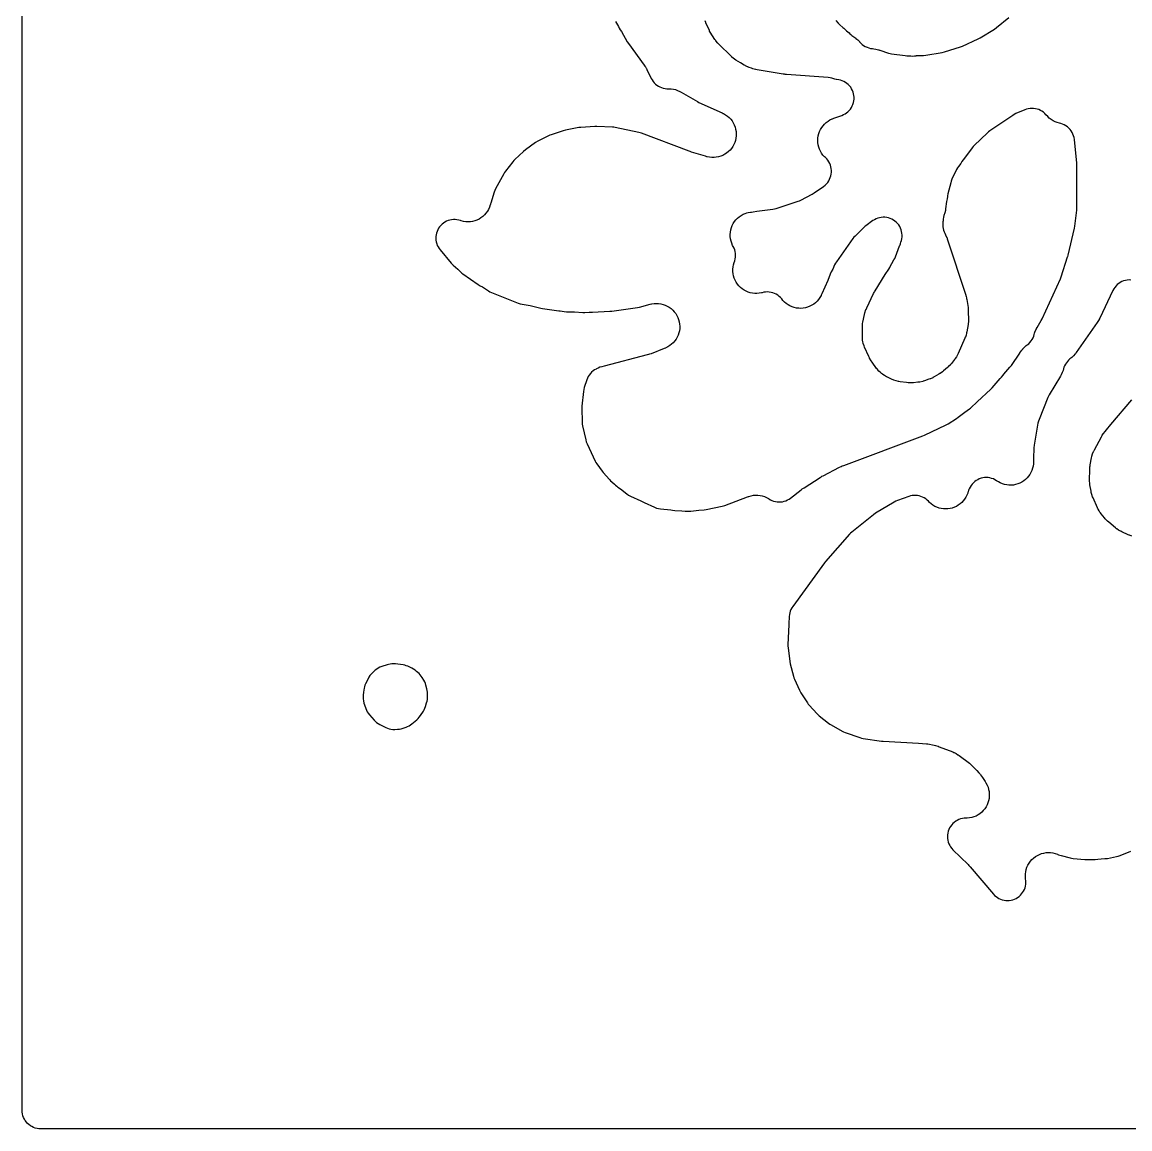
# Model space of a CAD drawing. Header units: millimetres. Extents: x 0 to 300, y 0 to 300.
# Drawn here: x -0.1 to 150, y -0.1 to 149.8 of the extents above; entities that cross this region are included whole.
import ezdxf

# ---------------------------------------------------------------- set-up
doc = ezdxf.new("R2010")
doc.units = ezdxf.units.MM
doc.layers.add('CUT', color=7, linetype='CONTINUOUS')

msp = doc.modelspace()

# ---------------------------------------------------------------- linework, layer by layer
at = {"layer": 'CUT'}
for points in [[(297.5886, -0.15), (2.4114, -0.15), (2.1053, -0.135), (1.8629, -0.099), (1.6252, -0.0395), (1.3944, 0.0431), (1.1729, 0.1479), (0.9627, 0.2738), (0.7659, 0.4198), (0.5844, 0.5844), (0.4198, 0.7659), (0.2738, 0.9627), (0.1479, 1.1729), (0.0431, 1.3944), (-0.0395, 1.6252), (-0.099, 1.8629), (-0.135, 2.1053), (-0.15, 2.4114), (-0.15, 297.2861)], [(110.1683, 150.0824), (110.4695, 149.7294), (110.6992, 149.4936), (111.0955, 149.137), (111.212, 149.0144), (111.3929, 148.8419), (111.5901, 148.6885), (111.6032, 148.6802), (111.9326, 148.3839), (111.9368, 148.3805), (112.037, 148.2841), (112.1818, 148.1552), (112.3362, 148.0379), (112.7042, 147.7801), (112.8478, 147.6742), (112.8739, 147.6541), (113.1273, 147.4375), (113.3384, 147.2185), (113.3507, 147.203), (113.521, 147.0096), (113.7103, 146.8347), (113.9165, 146.6803), (114.1376, 146.5479), (114.3711, 146.4389), (114.6146, 146.3546), (114.8655, 146.2958), (115.1212, 146.2631), (115.2763, 146.2513), (115.5827, 146.1973), (115.9109, 146.1052), (115.9527, 146.0913), (116.0775, 146.0491), (116.1295, 146.0321), (117.302, 145.6641), (117.4978, 145.6113), (117.6972, 145.5745), (119.5588, 145.3086), (119.7671, 145.2877), (119.9764, 145.2843), (120.1331, 145.2883), (120.2955, 145.2711), (120.5413, 145.2571), (120.7872, 145.2674), (121.0309, 145.3018), (121.0748, 145.3125), (122.0147, 145.3366), (122.3605, 145.3697), (124.5373, 145.7315), (124.8775, 145.8129), (127.0228, 146.4876), (127.3139, 146.5996), (129.4413, 147.5742), (129.7102, 147.7177), (131.6633, 148.9194), (131.9427, 149.119), (133.6107, 150.4929)], [(80.2958, 149.9484), (80.6879, 149.2636), (80.7989, 149.0421), (80.934, 148.8057), (81.0745, 148.5882), (81.8716, 147.1959), (82.0252, 146.9597), (84.1695, 144.0353), (84.263, 143.9018), (84.2792, 143.8776), (84.4483, 143.5991), (84.4623, 143.5736), (84.5377, 143.4291), (85.134, 142.222), (85.2503, 142.0125), (85.3861, 141.8152), (85.5402, 141.6317), (85.7111, 141.4638), (85.8973, 141.3131), (86.0971, 141.1808), (86.3087, 141.0683), (86.53, 140.9766), (86.7591, 140.9065), (86.9939, 140.8586), (87.2321, 140.8335), (87.4717, 140.8312), (87.5333, 140.8336), (87.8277, 140.8173), (88.1192, 140.7735), (88.4054, 140.7027), (88.6837, 140.6053), (88.9773, 140.4705), (89.0052, 140.4561), (89.1595, 140.3717), (91.3745, 139.0915), (91.5909, 138.9801), (94.7208, 137.5571), (94.8847, 137.4778), (94.9136, 137.4629), (95.2034, 137.2955), (95.4517, 137.1179), (95.6816, 136.917), (95.891, 136.6948), (96.0778, 136.4533), (96.2404, 136.1949), (96.3771, 135.9219), (96.4867, 135.6369), (96.5681, 135.3427), (96.6206, 135.042), (96.6437, 134.7375), (96.6372, 134.4323), (96.6012, 134.1291), (96.5359, 133.8309), (96.442, 133.5404), (96.3203, 133.2604), (96.1721, 132.9935), (95.9987, 132.7422), (95.8018, 132.5089), (95.5831, 132.2958), (95.3448, 132.1049), (95.0892, 131.938), (94.8185, 131.7967), (94.5355, 131.6823), (94.2427, 131.5959), (93.9428, 131.5383), (93.6389, 131.5101), (93.3336, 131.5114), (93.0298, 131.5424), (92.7018, 131.6084), (92.6702, 131.6164), (92.4948, 131.6652), (90.5923, 132.2449), (90.4779, 132.2817), (90.4006, 132.308), (90.2875, 132.3485), (83.8056, 134.7871), (83.6234, 134.8477), (83.4371, 134.8942), (80.2486, 135.5611), (80.0554, 135.5936), (79.8602, 135.611), (77.7644, 135.7145), (77.4748, 135.712), (75.5702, 135.585), (75.2892, 135.5502), (73.5036, 135.2254), (73.1635, 135.1385), (71.5365, 134.5986), (71.3621, 134.5334), (71.193, 134.4554), (69.7481, 133.7225), (69.4334, 133.5326), (68.0594, 132.5589), (67.7891, 132.3373), (66.6231, 131.237), (66.48, 131.0903), (66.3493, 130.9325), (65.3618, 129.6344), (65.2512, 129.4768), (65.1531, 129.3112), (64.0294, 127.2362), (63.9289, 127.0282), (63.848, 126.8119), (63.3729, 125.3364), (63.3393, 125.2229), (63.3172, 125.1411), (63.3004, 125.0823), (63.1909, 124.76), (63.0624, 124.4772), (62.9066, 124.2085), (62.7251, 123.9564), (62.5196, 123.7235), (62.2922, 123.512), (62.045, 123.324), (61.7804, 123.1613), (61.5011, 123.0254), (61.2098, 122.9178), (60.9092, 122.8394), (60.6024, 122.7911), (60.2923, 122.7733), (59.982, 122.7861), (59.6745, 122.8295), (59.3727, 122.9031), (59.2516, 122.9456), (59.0205, 123.0145), (58.7839, 123.0607), (58.5439, 123.084), (58.3028, 123.084), (58.0628, 123.0608), (57.8261, 123.0146), (57.5951, 122.9458), (57.3717, 122.8551), (57.1581, 122.7432), (56.9562, 122.6113), (56.768, 122.4606), (56.5952, 122.2925), (56.4394, 122.1085), (56.3021, 121.9103), (56.1844, 121.6998), (56.0876, 121.479), (56.0126, 121.2499), (55.9599, 121.0146), (55.9302, 120.7753), (55.9236, 120.5343), (55.9403, 120.2937), (55.9801, 120.0559), (56.0426, 119.823), (56.1273, 119.5973), (56.2333, 119.3807), (56.3596, 119.1754), (56.5052, 118.9832), (58.0153, 117.1773), (58.1484, 117.0304), (58.2927, 116.8945), (58.9063, 116.3609), (58.9999, 116.2639), (59.3201, 115.9627), (59.4589, 115.8414), (59.6063, 115.7307), (61.6789, 114.2903), (61.9397, 114.1318), (62.2536, 113.9663), (63.0515, 113.4365), (63.2666, 113.3088), (63.4933, 113.2031), (66.8711, 111.8307), (67.105, 111.7489), (67.3459, 111.6907), (68.7343, 111.4271), (70.1529, 111.0804), (70.4013, 111.0328), (71.9457, 110.8175), (72.2866, 110.7528), (72.5846, 110.7146), (72.7768, 110.7016), (73.3386, 110.6233), (73.6176, 110.6002), (74.7079, 110.5714), (75.8456, 110.4946), (76.1361, 110.4919), (76.7112, 110.5201), (76.9152, 110.5245), (77.1796, 110.543), (79.5303, 110.658), (79.7639, 110.6805), (83.2559, 111.1826), (83.5198, 111.2352), (84.9747, 111.6074), (85.1529, 111.6484), (85.185, 111.655), (85.5172, 111.7062), (85.8235, 111.7232), (86.1299, 111.7102), (86.4336, 111.6675), (86.7318, 111.5954), (87.0214, 111.4945), (87.2999, 111.366), (87.5645, 111.2109), (87.8128, 111.0308), (88.0423, 110.8274), (88.2509, 110.6025), (88.4367, 110.3584), (88.5977, 110.0974), (88.7326, 109.822), (88.84, 109.5347), (88.9189, 109.2383), (88.9686, 108.9356), (88.9885, 108.6295), (88.9785, 108.323), (88.9387, 108.0189), (88.8695, 107.7201), (88.7715, 107.4294), (88.6457, 107.1497), (88.4932, 106.8836), (88.3155, 106.6336), (88.1143, 106.4021), (87.8915, 106.1913), (87.6492, 106.0032), (87.3897, 105.8396), (87.0892, 105.6889), (87.0593, 105.6757), (86.8903, 105.6058), (85.0979, 104.9159), (84.9049, 104.8476), (84.7726, 104.8048), (84.5762, 104.7471), (78.741, 103.2059), (78.4194, 103.1331), (78.1763, 103.065), (77.9414, 102.9727), (77.717, 102.8572), (77.6953, 102.8431), (77.6679, 102.8315), (77.4468, 102.7103), (77.239, 102.5674), (77.0467, 102.4042), (76.8718, 102.2226), (76.7161, 102.0242), (76.5811, 101.8112), (76.4683, 101.5857), (76.3788, 101.3499), (76.0444, 100.3142), (75.9764, 100.0581), (75.936, 99.7963), (75.7357, 97.8063), (75.7234, 97.5206), (75.75, 95.6426), (75.7673, 95.3826), (75.8115, 95.1257), (76.2421, 93.2248), (76.3166, 92.963), (76.4191, 92.7108), (77.5272, 90.361), (77.6334, 90.1599), (77.7576, 89.9693), (78.4667, 88.9815), (78.6178, 88.7913), (79.4507, 87.8414), (79.6043, 87.6812), (79.7715, 87.5352), (80.1603, 87.2252), (80.2876, 87.1), (80.4398, 86.9622), (80.6029, 86.8373), (80.9705, 86.579), (81.8004, 85.9171), (82.0469, 85.7437), (82.3125, 85.6012), (83.7053, 84.9591), (83.8762, 84.871), (84.1778, 84.7412), (85.572, 84.0984), (85.8368, 83.9942), (86.1118, 83.9207), (86.3933, 83.8789), (87.7897, 83.7525), (88.0249, 83.7093), (88.3335, 83.6724), (89.2513, 83.6201), (89.7105, 83.5785), (89.9264, 83.5683), (90.0641, 83.5738), (90.0942, 83.5721), (90.2973, 83.5688), (90.5, 83.5819), (91.5599, 83.6943), (92.298, 83.7554), (92.5875, 83.7966), (94.7183, 84.2278), (94.9201, 84.2774), (95.1171, 84.3436), (98.1575, 85.5087), (98.3277, 85.5693), (98.3584, 85.5794), (98.6784, 85.6678), (98.9768, 85.72), (99.2789, 85.7433), (99.5818, 85.7374), (99.8827, 85.7023), (100.1789, 85.6385), (100.4675, 85.5465), (100.746, 85.4271), (101.0116, 85.2815), (101.0647, 85.2454), (101.2719, 85.1186), (101.4904, 85.0125), (101.7181, 84.9281), (101.953, 84.8663), (102.1928, 84.8275), (102.4352, 84.8122), (102.6779, 84.8204), (102.9187, 84.8522), (103.1553, 84.9072), (103.3854, 84.9849), (103.6069, 85.0845), (103.8177, 85.2052), (104.0158, 85.3457), (105.4479, 86.4704), (105.5905, 86.5771), (105.6891, 86.6472), (105.8366, 86.7469), (108.007, 88.1404), (108.158, 88.2324), (108.262, 88.2924), (108.4172, 88.3772), (110.6636, 89.5366), (110.8667, 89.6338), (111.0065, 89.6956), (111.215, 89.7804), (121.9464, 93.7752), (122.149, 93.8609), (125.1087, 95.2702), (125.3669, 95.4124), (126.5106, 96.1333), (126.7423, 96.2984), (127.6236, 97.0057), (128.2427, 97.4287), (128.3961, 97.5424), (128.5404, 97.6675), (129.1944, 98.2795), (129.2804, 98.3572), (129.3146, 98.392), (131.1549, 100.1143), (131.3322, 100.2981), (132.4277, 101.5565), (132.5959, 101.7275), (132.8146, 101.9819), (132.9168, 102.1183), (133.7545, 103.0806), (133.9365, 103.3168), (135.0805, 105), (135.1032, 105.0372), (135.3649, 105.3866), (135.4787, 105.531), (135.4997, 105.5563), (135.7278, 105.8056), (135.9572, 106.0116), (136.0935, 106.1118), (136.2864, 106.2689), (136.4627, 106.4443), (136.6207, 106.6365), (136.7589, 106.8434), (136.8758, 107.0629), (136.9703, 107.2931), (137.0414, 107.5314), (137.0796, 107.6871), (137.1832, 107.9807), (137.3281, 108.2896), (137.3436, 108.3189), (137.4347, 108.4807), (137.9866, 109.4068), (138.1141, 109.6504), (140.5817, 115.0683), (140.6851, 115.3346), (141.5679, 118.0621), (141.5793, 118.098), (141.5813, 118.1045), (141.623, 118.2574), (142.5006, 121.9292), (142.5506, 122.2072), (142.815, 124.3717), (142.8335, 124.6752), (142.8325, 130.4671), (142.8186, 130.7307), (142.476, 133.9562), (142.4374, 134.2022), (142.3746, 134.4432), (142.288, 134.6766), (142.1787, 134.9004), (142.0477, 135.1121), (141.8962, 135.3097), (141.7259, 135.4913), (141.5383, 135.6551), (141.3353, 135.7994), (141.1191, 135.9228), (140.8916, 136.024), (140.6551, 136.1021), (140.4766, 136.1419), (140.4767, 136.1423), (140.4746, 136.1427), (140.1501, 136.2316), (139.8633, 136.3412), (139.5885, 136.4782), (139.3285, 136.6413), (139.0856, 136.8291), (138.8621, 137.0396), (138.6295, 137.3062), (138.4627, 137.4797), (138.2799, 137.6364), (138.083, 137.7748), (137.8737, 137.8936), (137.6539, 137.9917), (137.4257, 138.0682), (137.1912, 138.1224), (136.9526, 138.1539), (136.712, 138.1622), (136.4718, 138.1474), (136.2341, 138.1095), (136.0011, 138.0489), (135.7751, 137.9663), (134.5558, 137.4525), (134.334, 137.3459), (134.1238, 137.218), (131.0237, 135.1164), (130.8553, 134.9916), (130.698, 134.8532), (128.9038, 133.1362), (128.7534, 132.9792), (128.6173, 132.8098), (127.7212, 131.5897), (127.398, 131.2048), (127.2204, 130.9657), (127.0725, 130.7071), (127.0713, 130.7047), (126.7634, 130.2855), (126.633, 130.0891), (126.5216, 129.8813), (125.886, 128.5477), (125.7905, 128.3186), (125.7181, 128.0811), (125.3364, 126.5614), (125.289, 126.3244), (125.2646, 126.084), (125.2593, 125.9838), (125.2355, 125.9017), (125.1883, 125.7117), (125.1561, 125.5185), (125.033, 124.5453), (125.0054, 124.3635), (124.9996, 124.3306), (124.9238, 123.9983), (124.8045, 123.6422), (124.7384, 123.4076), (124.6955, 123.1676), (124.6762, 122.9247), (124.6771, 122.8706), (124.6647, 122.812), (124.6379, 122.58), (124.6328, 122.3465), (124.6496, 122.1135), (124.688, 121.8832), (124.7478, 121.6574), (124.8283, 121.4381), (124.929, 121.2274), (125.0319, 121.0355), (125.1625, 120.7211), (125.1754, 120.6851), (125.2245, 120.5385), (125.2292, 120.5236), (125.24, 120.4896), (127.747, 112.8522), (127.7881, 112.7185), (127.795, 112.6944), (127.8622, 112.4229), (127.8673, 112.3983), (127.8933, 112.2609), (128.0805, 111.1565), (128.0877, 111.0792), (128.0892, 111.0524), (128.0942, 110.9026), (128.1163, 109.2494), (128.0956, 109.0266), (128.0923, 109.0018), (128.0717, 108.8638), (127.9086, 107.8976), (127.8794, 107.744), (127.8736, 107.7166), (127.8024, 107.4382), (127.7082, 107.1668), (127.6979, 107.1407), (127.6375, 106.9965), (126.7175, 104.9213), (126.6509, 104.7792), (126.6385, 104.754), (126.4999, 104.5009), (126.3406, 104.2603), (126.3242, 104.2375), (126.2295, 104.1124), (125.8141, 103.5863), (125.7001, 103.4488), (125.6791, 103.4247), (125.4323, 103.1669), (125.4091, 103.1449), (125.2767, 103.0251), (124.7603, 102.5795), (124.6173, 102.4621), (124.5912, 102.4418), (124.2887, 102.2289), (124.2607, 102.2112), (124.1019, 102.1162), (123.4619, 101.7545), (123.3079, 101.6721), (123.28, 101.658), (122.9614, 101.5152), (122.9323, 101.5038), (122.7683, 101.4437), (122.1633, 101.2377), (121.9629, 101.1757), (121.9269, 101.1656), (121.5174, 101.0757), (121.4805, 101.0697), (121.2726, 101.042), (120.6964, 100.9817), (120.4717, 100.965), (120.4316, 100.9632), (119.9813, 100.9703), (119.9413, 100.9734), (119.7172, 100.9972), (118.8476, 101.1163), (118.6654, 101.1458), (118.633, 101.1519), (118.3031, 101.2307), (117.9826, 101.3415), (117.952, 101.3538), (117.7825, 101.4268), (117.1639, 101.7116), (117.0198, 101.7817), (116.9943, 101.7948), (116.7382, 101.9403), (116.4954, 102.1073), (116.4725, 102.1245), (116.3465, 102.2236), (116.3222, 102.2435), (116.2044, 102.3445), (116.1837, 102.363), (115.979, 102.5618), (115.7914, 102.7767), (115.774, 102.7984), (115.6794, 102.9214), (115.0627, 103.759), (114.9447, 103.9289), (114.9246, 103.9597), (114.7176, 104.3176), (114.7009, 104.3504), (114.6125, 104.5374), (114.0523, 105.8122), (113.9879, 105.9682), (113.977, 105.9964), (113.8696, 106.3163), (113.8613, 106.3453), (113.8185, 106.5086), (113.7591, 106.7577), (113.7552, 106.8014), (113.754, 106.836), (113.752, 107.03), (113.7829, 109.0194), (113.7911, 109.2083), (114.0148, 110.2176), (114.0691, 110.432), (114.0798, 110.4698), (114.2256, 110.8871), (114.2408, 110.9234), (114.3319, 111.1249), (115.2723, 113.0514), (115.3501, 113.2018), (115.4052, 113.3029), (115.4896, 113.4497), (116.8212, 115.6487), (117.3393, 116.3909), (117.4667, 116.5934), (117.5742, 116.807), (117.7161, 117.1266), (118.0245, 117.6359), (118.1341, 117.837), (118.2247, 118.0473), (118.7909, 119.5461), (118.8079, 119.5843), (118.896, 119.8119), (118.9089, 119.8584), (118.9716, 120.0242), (119.0469, 120.2576), (119.099, 120.4972), (119.1273, 120.7407), (119.1317, 120.9858), (119.112, 121.2302), (119.0685, 121.4715), (119.0016, 121.7074), (118.9119, 121.9355), (118.8002, 122.1538), (118.6678, 122.3601), (118.5157, 122.5525), (118.3456, 122.729), (118.1589, 122.888), (117.9576, 123.0279), (117.7436, 123.1475), (117.5189, 123.2455), (117.2856, 123.3211), (117.0461, 123.3734), (116.8026, 123.402), (116.5575, 123.4066), (116.313, 123.3872), (116.0717, 123.344), (115.8358, 123.2773), (115.6075, 123.1878), (115.3891, 123.0764), (115.1827, 122.9441), (114.2246, 122.2618), (114.0687, 122.1412), (113.9227, 122.0087), (112.7479, 120.8544), (112.5963, 120.6916), (112.4598, 120.516), (110.2329, 117.3716), (110.099, 117.1611), (109.9868, 116.9382), (109.7341, 116.367), (109.5325, 116.0082), (109.3765, 115.6755), (109.0497, 114.82), (108.2504, 113.0133), (108.172, 112.8473), (108.1573, 112.818), (107.9913, 112.5243), (107.8143, 112.2724), (107.6136, 112.039), (107.3911, 111.8264), (107.1488, 111.6366), (106.8891, 111.4713), (106.6145, 111.3322), (106.3277, 111.2206), (106.0313, 111.1377), (105.7282, 111.084), (105.4213, 111.0603), (105.1136, 111.0667), (104.8079, 111.1031), (104.5073, 111.1693), (104.2146, 111.2645), (103.9326, 111.3878), (103.664, 111.5382), (103.4114, 111.7141), (103.1772, 111.9138), (102.9637, 112.1355), (102.8087, 112.3316), (102.6463, 112.5174), (102.4663, 112.6864), (102.2706, 112.8367), (102.061, 112.9671), (101.8396, 113.0761), (101.6085, 113.1627), (101.37, 113.2262), (101.1264, 113.2658), (100.88, 113.2812), (100.6334, 113.2723), (100.3888, 113.239), (100.1487, 113.1819), (100.0645, 113.1574), (99.7629, 113.1007), (99.4573, 113.0738), (99.1505, 113.0767), (98.8454, 113.1096), (98.5449, 113.172), (98.252, 113.2634), (97.9694, 113.3829), (97.6998, 113.5294), (97.4457, 113.7015), (97.2096, 113.8975), (96.9938, 114.1156), (96.8002, 114.3536), (96.6307, 114.6094), (96.487, 114.8806), (96.3704, 115.1644), (96.282, 115.4582), (96.2227, 115.7593), (96.193, 116.0647), (96.1932, 116.3715), (96.2232, 116.6769), (96.2829, 116.9779), (96.3717, 117.2716), (96.3719, 117.2721), (96.4556, 117.5079), (96.5153, 117.7509), (96.5504, 117.9986), (96.5605, 118.2486), (96.5457, 118.4984), (96.5059, 118.7454), (96.4416, 118.9872), (96.3535, 119.2214), (96.2424, 119.4456), (96.1571, 119.5981), (96.0336, 119.8806), (95.9384, 120.1739), (95.8724, 120.4751), (95.8362, 120.7813), (95.8301, 121.0896), (95.8543, 121.397), (95.9085, 121.7005), (95.9921, 121.9973), (96.1044, 122.2845), (96.2442, 122.5593), (96.4103, 122.819), (96.6011, 123.0613), (96.8146, 123.2837), (97.0489, 123.4841), (97.3017, 123.6607), (97.5706, 123.8116), (97.853, 123.9354), (98.1042, 124.0174), (98.2689, 124.0572), (98.5995, 124.104), (98.6682, 124.1103), (98.7212, 124.1147), (98.926, 124.1403), (99.4235, 124.2234), (101.5843, 124.4821), (101.8338, 124.5248), (102.0777, 124.5926), (105.0452, 125.5816), (105.2328, 125.6526), (105.4141, 125.7385), (106.9361, 126.5352), (107.2101, 126.7018), (108.4646, 127.5797), (108.6893, 127.757), (108.709, 127.7744), (108.885, 127.9466), (109.0431, 128.1352), (109.182, 128.3384), (109.3002, 128.5544), (109.3966, 128.7809), (109.4702, 129.0158), (109.5204, 129.2568), (109.5467, 129.5015), (109.5487, 129.7477), (109.5266, 129.9929), (109.4804, 130.2347), (109.4107, 130.4707), (109.318, 130.6988), (109.2035, 130.9167), (109.068, 131.1222), (108.913, 131.3135), (108.7399, 131.4885), (108.6061, 131.6111), (108.4009, 131.8398), (108.219, 132.0875), (108.0622, 132.3517), (107.9318, 132.63), (107.8293, 132.9197), (107.7555, 133.218), (107.7112, 133.5221), (107.6968, 133.829), (107.7124, 134.1359), (107.7579, 134.4398), (107.8328, 134.7379), (107.9364, 135.0271), (108.0678, 135.3049), (108.2257, 135.5686), (108.4086, 135.8155), (108.6146, 136.0435), (108.842, 136.2502), (109.0884, 136.4338), (109.3516, 136.5924), (109.6557, 136.7373), (109.6859, 136.75), (109.8566, 136.8165), (110.9689, 137.2186), (111.1924, 137.3119), (111.4059, 137.4264), (111.6072, 137.561), (111.7946, 137.7145), (111.9663, 137.8854), (112.1206, 138.072), (112.2561, 138.2728), (112.3716, 138.4857), (112.4659, 138.7087), (112.5382, 138.9399), (112.5878, 139.177), (112.6142, 139.4177), (112.6172, 139.6599), (112.5968, 139.9012), (112.553, 140.1395), (112.4865, 140.3723), (112.3977, 140.5977), (112.2875, 140.8134), (112.157, 141.0174), (112.0073, 141.2078), (111.84, 141.3829), (111.6564, 141.5409), (111.4585, 141.6805), (111.2479, 141.8002), (111.0268, 141.899), (110.7971, 141.9759), (110.5611, 142.0302), (110.2371, 142.0885), (110.2055, 142.0958), (110.0298, 142.1407), (109.6141, 142.2578), (109.3687, 142.3138), (109.1189, 142.3448), (103.4661, 142.7588), (103.2985, 142.7748), (103.1849, 142.7883), (103.0182, 142.8119), (99.465, 143.3959), (99.2905, 143.4289), (99.2594, 143.4355), (98.9159, 143.526), (98.8857, 143.5356), (98.7175, 143.5929), (98.3805, 143.7169), (98.2209, 143.7798), (98.1926, 143.7917), (97.8829, 143.939), (97.8558, 143.9534), (97.7063, 144.0375), (97.2128, 144.3303), (96.591, 144.7186), (96.42, 144.832), (96.3901, 144.8531), (96.068, 145.107), (96.0405, 145.1312), (95.8904, 145.271), (94.3222, 146.8135), (94.1779, 146.9635), (94.153, 146.991), (93.8906, 147.3137), (93.8688, 147.3437), (93.7514, 147.5155), (93.1336, 148.4759), (93.043, 148.6241), (93.0274, 148.651), (93.0042, 148.6957), (92.7294, 149.2838), (92.5906, 149.625), (92.5381, 149.754), (92.5112, 149.8201), (92.4194, 150.0459)], [(150.1426, 114.8973), (149.8933, 114.9028), (149.6447, 114.8835), (149.3992, 114.8395), (149.1594, 114.7713), (148.9275, 114.6795), (148.706, 114.565), (148.4969, 114.4291), (148.3024, 114.273), (148.1245, 114.0984), (147.9648, 113.9068), (147.825, 113.7003), (147.7065, 113.4809), (145.9114, 109.7213), (145.8427, 109.5845), (145.8298, 109.5603), (145.6758, 109.2956), (145.6611, 109.2725), (145.5761, 109.1451), (142.7302, 105.0631), (142.6203, 104.9134), (142.6, 104.8872), (142.3781, 104.6279), (142.1533, 104.4126), (141.8778, 104.1966), (141.6998, 104.0431), (141.5371, 103.8735), (141.391, 103.6893), (141.2628, 103.4923), (141.1537, 103.2841), (141.0646, 103.0665), (140.9964, 102.8415), (140.9487, 102.6528), (140.8443, 102.3627), (140.6992, 102.0575), (140.6837, 102.0285), (140.5927, 101.8687), (139.058, 99.3183), (138.9634, 99.1462), (138.8827, 98.9672), (137.6875, 96.0145), (137.6018, 95.7658), (137.5426, 95.5094), (137.0165, 92.5171), (136.98, 92.1638), (136.9332, 90.6943), (136.9319, 90.6156), (136.9319, 90.6136), (136.9322, 90.5733), (136.9325, 90.5518), (136.9341, 90.4952), (136.9402, 90.3372), (136.9406, 90.3048), (136.9293, 89.972), (136.8897, 89.6709), (136.8213, 89.3749), (136.7246, 89.0869), (136.6006, 88.8096), (136.4504, 88.5456), (136.2754, 88.2972), (136.0773, 88.067), (135.8579, 87.8569), (135.6193, 87.6689), (135.3636, 87.5049), (135.0933, 87.3662), (134.8109, 87.2543), (134.519, 87.1702), (134.2204, 87.1146), (133.9177, 87.0881), (133.614, 87.091), (133.3119, 87.1231), (133.0144, 87.1842), (132.7241, 87.2737), (132.4438, 87.3908), (132.1761, 87.5345), (131.9257, 87.7018), (131.7168, 87.8271), (131.4967, 87.9314), (131.2675, 88.0139), (131.0314, 88.0737), (130.7906, 88.1102), (130.5473, 88.1231), (130.304, 88.1122), (130.0628, 88.0778), (129.8262, 88.02), (129.5963, 87.9395), (129.3753, 87.8369), (129.1654, 87.7134), (128.9685, 87.57), (128.7865, 87.4082), (128.621, 87.2293), (128.4738, 87.0353), (128.3462, 86.8278), (128.2393, 86.6089), (128.1469, 86.3934), (128.0679, 86.184), (128.0454, 86.115), (128.0336, 86.0794), (128.0166, 86.0292), (127.9053, 85.7427), (127.7688, 85.4695), (127.6084, 85.2133), (127.4241, 84.9737), (127.2176, 84.7528), (126.9909, 84.5529), (126.746, 84.3756), (126.4853, 84.2226), (126.2111, 84.0954), (125.9259, 83.9951), (125.6324, 83.9226), (125.3333, 83.8787), (125.0314, 83.8637), (124.7294, 83.8777), (124.4302, 83.9207), (124.1364, 83.9922), (123.8509, 84.0915), (123.5763, 84.2178), (123.315, 84.3699), (123.0696, 84.5464), (122.8422, 84.7456), (122.685, 84.9127), (122.5117, 85.08), (122.3231, 85.2297), (122.1209, 85.3607), (121.9071, 85.4716), (121.6836, 85.5613), (121.4525, 85.6292), (121.216, 85.6745), (120.9761, 85.6969), (120.7353, 85.696), (120.4956, 85.672), (120.2594, 85.625), (120.0288, 85.5555), (118.5212, 85.0209), (118.2929, 84.927), (118.075, 84.811), (115.522, 83.2863), (115.2345, 83.086), (112.3162, 80.7327), (112.1555, 80.5913), (112.0074, 80.4367), (108.7618, 76.7426), (108.6209, 76.5669), (104.3104, 70.6641), (104.1764, 70.4606), (104.0629, 70.2449), (103.971, 70.0193), (103.9014, 69.7857), (103.8549, 69.5465), (103.832, 69.3039), (103.7857, 68.2919), (103.7827, 68.2694), (103.7797, 68.1615), (103.6571, 65.4784), (103.6563, 65.2702), (103.6728, 65.0626), (103.9, 63.1933), (103.9609, 62.8708), (104.3935, 61.1928), (104.4543, 60.9923), (104.5316, 60.7975), (105.202, 59.2966), (105.2922, 59.1146), (105.397, 58.9407), (106.2953, 57.577), (106.4133, 57.4128), (106.5442, 57.2587), (107.6064, 56.1054), (107.7419, 55.9692), (107.8875, 55.8438), (109.1693, 54.8226), (109.3302, 54.7046), (109.5001, 54.5998), (110.9849, 53.7634), (111.1834, 53.663), (111.39, 53.5806), (113.3883, 52.885), (113.6164, 52.8176), (113.8499, 52.7722), (116.3167, 52.413), (116.5448, 52.3904), (121.364, 52.1354), (122.429, 52.0546), (122.4343, 52.0539), (122.4592, 52.0498), (122.598, 52.0238), (123.4944, 51.8389), (123.6477, 51.8039), (123.675, 51.7971), (123.9766, 51.708), (124.0033, 51.6989), (124.151, 51.6449), (125.9867, 50.9303), (126.1393, 50.867), (126.1663, 50.8551), (126.4385, 50.7205), (126.6979, 50.5624), (126.7224, 50.5459), (126.8575, 50.4508), (128.2489, 49.4243), (128.354, 49.3424), (129.2417, 48.4389), (129.5276, 48.1159), (129.6899, 47.9194), (129.7404, 47.8539), (130.0192, 47.4629), (130.3802, 46.9219), (130.4787, 46.7663), (130.4956, 46.7381), (130.6549, 46.4394), (130.7729, 46.1541), (130.8624, 45.8585), (130.9224, 45.5556), (130.9524, 45.2482), (130.9521, 44.9394), (130.9215, 44.6321), (130.861, 44.3293), (130.771, 44.0339), (130.6525, 43.7487), (130.5066, 43.4765), (130.3347, 43.22), (130.1385, 42.9815), (129.9198, 42.7635), (129.6808, 42.5679), (129.4238, 42.3968), (129.1512, 42.2516), (128.8657, 42.1339), (128.57, 42.0448), (128.2671, 41.9851), (127.9597, 41.9554), (127.7869, 41.9557), (127.5411, 41.9441), (127.2976, 41.9083), (127.0587, 41.8488), (126.8269, 41.7661), (126.6044, 41.6609), (126.3932, 41.5344), (126.1956, 41.3878), (126.0133, 41.2224), (125.8481, 41.0399), (125.7017, 40.8421), (125.5755, 40.6308), (125.4706, 40.4081), (125.3882, 40.1762), (125.3289, 39.9373), (125.2935, 39.6938), (125.2821, 39.4479), (125.295, 39.2021), (125.332, 38.9588), (125.3927, 38.7203), (125.4766, 38.4889), (125.5829, 38.2669), (125.7105, 38.0564), (125.8581, 37.8594), (126.0244, 37.678), (128.0658, 35.6595), (128.1739, 35.5481), (128.2458, 35.471), (128.3492, 35.3552), (131.5102, 31.6647), (131.6756, 31.4895), (131.8572, 31.3309), (132.0531, 31.1906), (132.2617, 31.0698), (132.4809, 30.9697), (132.7087, 30.8911), (132.9431, 30.8348), (133.1818, 30.8014), (133.4225, 30.7911), (133.6632, 30.804), (133.9015, 30.8401), (134.1352, 30.8989), (134.3622, 30.98), (134.5803, 31.0825), (134.7875, 31.2056), (134.982, 31.348), (135.1617, 31.5085), (135.3252, 31.6856), (135.4709, 31.8776), (135.5975, 32.0827), (135.7037, 32.2991), (135.7885, 32.5246), (135.8513, 32.7573), (135.8913, 32.995), (135.9083, 33.2354), (135.902, 33.4763), (135.8726, 33.7155), (135.8618, 33.778), (135.8396, 34.088), (135.848, 34.3987), (135.8871, 34.7071), (135.9564, 35.0101), (136.0553, 35.3048), (136.1828, 35.5883), (136.3377, 35.8578), (136.5184, 36.1107), (136.7232, 36.3445), (136.9501, 36.5569), (137.1968, 36.746), (137.461, 36.9097), (137.7401, 37.0466), (138.0313, 37.1552), (138.3318, 37.2345), (138.6387, 37.2838), (138.949, 37.3026), (139.2596, 37.2907), (139.5675, 37.2481), (139.8697, 37.1753), (140.1914, 37.0633), (140.2566, 37.0369), (140.3247, 37.0086), (140.3297, 37.0064), (140.5028, 36.9398), (140.6804, 36.8863), (141.8939, 36.5688), (142.1109, 36.5223), (142.3312, 36.4951), (143.8788, 36.3737), (143.8803, 36.3737), (143.9143, 36.369), (144.1474, 36.3585), (145.3209, 36.3607), (145.6818, 36.3876), (146.1075, 36.4505), (146.5883, 36.471), (146.9505, 36.513), (148.1701, 36.7458), (148.422, 36.8076), (148.6662, 36.8951), (150.1131, 37.5003)], [(150.2613, 80.1965), (149.9591, 80.3017), (149.9302, 80.3132), (149.7702, 80.3818), (148.9071, 80.7754), (148.7597, 80.8465), (148.7336, 80.8598), (148.4717, 81.0081), (148.2238, 81.1786), (148.2004, 81.1963), (148.0719, 81.2976), (147.1349, 82.0706), (146.9899, 82.1967), (146.9646, 82.2198), (146.6949, 82.4932), (146.6721, 82.5189), (146.5481, 82.6656), (146.1102, 83.2115), (146.0129, 83.3383), (145.9959, 83.3614), (145.8322, 83.6054), (145.6899, 83.8625), (145.6772, 83.8881), (145.6089, 84.0326), (145.0149, 85.3618), (144.9536, 85.5071), (144.9431, 85.5333), (144.8475, 85.807), (144.7752, 86.0877), (144.7693, 86.1153), (144.7397, 86.2702), (144.5933, 87.1335), (144.5685, 87.3032), (144.5648, 87.3337), (144.5386, 87.6757), (144.5377, 87.7064), (144.5363, 87.878), (144.5552, 89.1268), (144.5611, 89.2885), (144.5628, 89.3174), (144.5955, 89.6393), (144.5997, 89.668), (144.6265, 89.8276), (144.809, 90.7885), (144.8491, 90.9739), (144.8571, 91.0068), (144.9565, 91.341), (145.089, 91.6635), (145.1035, 91.6941), (145.1887, 91.8636), (146.1371, 93.636), (146.2336, 93.8056), (146.2516, 93.8354), (146.2607, 93.8489), (147.4196, 95.2973), (150.2648, 98.6793)]]:
    msp.add_lwpolyline(points, dxfattribs=at)
msp.add_lwpolyline([(46.0725, 58.5198), (46.0755, 58.264), (46.0846, 58.1201), (46.1183, 57.8394), (46.1835, 57.5642), (46.2667, 57.3336), (46.2696, 57.3233), (46.4356, 56.8288), (46.5249, 56.6006), (46.6361, 56.3823), (46.7682, 56.1759), (46.9198, 55.9834), (47.5492, 55.2602), (47.7185, 55.0839), (47.9041, 54.925), (48.1044, 54.785), (48.3174, 54.6652), (49.1336, 54.2573), (49.363, 54.1567), (49.6013, 54.0795), (49.8461, 54.0266), (50.095, 53.9985), (50.3455, 53.9954), (50.7336, 54.01), (50.9885, 54.0327), (51.2398, 54.0814), (51.4849, 54.1556), (51.9036, 54.3061), (52.104, 54.3881), (52.2966, 54.4871), (52.4798, 54.6024), (52.6524, 54.7331), (53.3346, 55.298), (53.5194, 55.4673), (53.6863, 55.6543), (53.8337, 55.8571), (54.2326, 56.4683), (54.3467, 56.6615), (54.443, 56.8641), (54.5208, 57.0746), (54.681, 57.5765), (54.7433, 57.81), (54.7827, 58.0484), (54.799, 58.2895), (54.8084, 58.7892), (54.8015, 59.0279), (54.7719, 59.2647), (54.7198, 59.4977), (54.5808, 60.0046), (54.5069, 60.2312), (54.4117, 60.4498), (54.2961, 60.6583), (54.0633, 61.0347), (53.9394, 61.2167), (53.7999, 61.387), (53.646, 61.5445), (53.3232, 61.8467), (53.1175, 62.0196), (52.8943, 62.1695), (52.6563, 62.2945), (52.125, 62.5381), (51.9166, 62.6225), (51.7015, 62.6879), (51.4814, 62.7337), (50.7518, 62.8515), (50.4743, 62.8805), (50.1953, 62.8784), (49.94, 62.8622), (49.7258, 62.8394), (49.5144, 62.7982), (49.3073, 62.7389), (48.5903, 62.4999), (48.3549, 62.4079), (48.13, 62.2927), (47.9179, 62.1553), (47.7207, 61.9972), (47.3242, 61.645), (47.1473, 61.4715), (46.9885, 61.2813), (46.8493, 61.0763), (46.7311, 60.8586), (46.4071, 60.1842), (46.3213, 59.9838), (46.2534, 59.7767), (46.2037, 59.5645), (46.1538, 59.2997), (46.1172, 59.019), (46.1149, 58.873), (46.0956, 58.7746)], close=True, dxfattribs=at)

doc.saveas('drawing.dxf')
